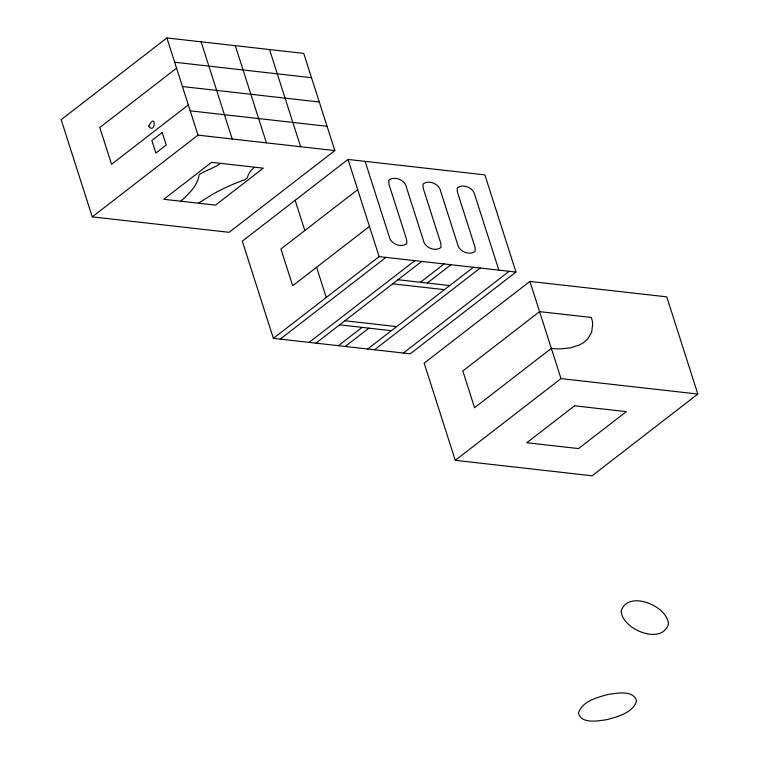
<?xml version="1.0" encoding="UTF-8"?>
<svg xmlns="http://www.w3.org/2000/svg" width="759" height="759" viewBox="0 0 759 759"><rect width="100%" height="100%" fill="white"/><g stroke="black" fill="none" stroke-linecap="round" stroke-linejoin="round"><path stroke-width="1.14" d="M180.841 201.211C188.659 193.962 197.729 185.832 199.124 174.646C205.736 170.101 214.066 168.356 220.537 163.346M254.35 167.17L251.182 170.348A24.013 16.831 -12.9 0 0 247.406 177.777L244.806 179.798A141.819 99.401 -12.9 0 0 212.292 194.503L198.469 203.194M166.895 37.95L61.156 119.685L92.256 216.875L229.095 232.32L334.833 150.586L303.733 53.396L166.895 37.95L197.995 135.14L334.833 150.586M176.572 68.168L99.799 127.512L111.564 164.257L188.327 104.913M92.256 216.875L197.995 135.14M348.03 159.428L242.292 241.172L273.392 338.353L410.23 353.808L515.968 272.064L484.868 174.874L348.03 159.428L379.13 256.618L515.968 272.064M357.698 189.655L280.934 248.99L292.689 285.735L369.462 226.4M273.392 338.353L379.13 256.618M280.223 339.131L385.97 257.386M309.103 342.385L414.841 260.65M315.943 343.163L421.681 261.419M338.391 345.696L362.081 327.385M420.439 282.272L444.129 263.952M345.231 346.465L368.921 328.154M427.279 283.041L450.969 264.73M367.679 348.998L473.417 267.263M374.519 349.776L480.257 268.031M403.39 353.03L509.137 271.295M529.905 281.409L424.167 363.144L455.267 460.333L592.105 475.779L697.844 394.044L666.744 296.854L529.905 281.409L561.005 378.599L697.844 394.044M551.328 348.372L474.565 407.716L462.81 370.971L539.573 311.626L591.308 317.471A51.697 36.233 -12.9 0 1 592.703 324.093L591.659 332.205L587.855 338.742A22.666 15.892 -12.9 0 1 579.667 344.833L570.711 347.821L560.607 348.903A51.697 36.233 -12.9 0 1 551.338 348.362M455.267 460.333L561.005 378.599M174.674 62.247L311.513 77.693M182.445 86.545L319.283 101.991M190.224 110.842L327.063 126.288M397.991 279.739L449.726 285.574M392.707 283.819L444.442 289.663M344.918 320.763L396.653 326.607M339.634 324.843L391.369 330.687M498.862 270.138L474.963 195.452C473.863 187.89 463.123 183.185 457.231 187.928L457.383 192.008L475.039 247.216L475.181 251.286C469.299 256.03 458.559 251.333 457.449 243.762L440.761 191.591C439.651 184.029 428.911 179.323 423.029 184.067L423.171 188.147L440.827 243.354L440.979 247.425C435.087 252.168 424.347 247.472 423.247 239.901L406.549 187.729C405.439 180.168 394.699 175.462 388.817 180.206L388.969 184.285L406.615 239.493L406.767 243.563C400.875 248.307 390.135 243.611 389.035 236.04L365.136 161.363M269.53 49.534L300.63 146.724M295.156 200.3L304.833 230.518M316.588 267.263L326.256 297.49M235.318 45.673L266.418 142.863M201.107 41.811L232.207 139.001M148.736 126.241C155.576 135.206 156.544 111.184 148.736 126.165M621.204 610.948C621.735 629.287 661.696 645.653 668.432 624.221C667.901 605.881 627.94 589.515 621.204 610.948M578.396 713.062C581.47 724.342 597.969 720.87 606.697 719.693C617.646 716.695 632.608 713.081 636.602 701.031C633.528 689.751 617.029 693.223 608.301 694.4C597.352 697.398 582.39 701.012 578.396 713.062M162.227 132.483L151.838 140.51L155.851 153.052L166.24 145.016L162.227 132.483M211.571 162.341L163.783 199.285L215.518 205.12L263.316 168.175L211.571 162.341M574.582 405.799L526.784 442.744L578.529 448.578L626.317 411.634L574.582 405.799"/></g></svg>
